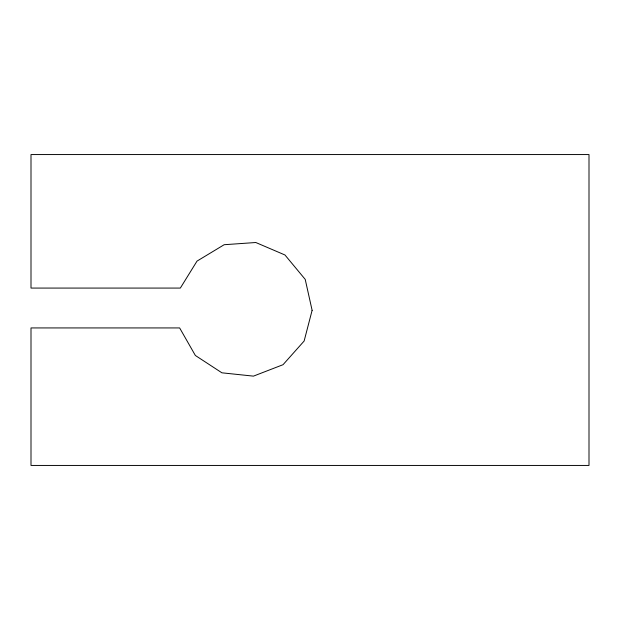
<?xml version="1.0" encoding="UTF-8"?>
<svg xmlns="http://www.w3.org/2000/svg" width="620" height="620" viewBox="0 0 620 620"><rect width="100%" height="100%" fill="white"/><g stroke="black" fill="none" stroke-linecap="round" stroke-linejoin="round"><path stroke-width="0.93" d="M312.116 310.333L304.133 341.031L283.03 364.7L253.448 376.131L221.913 372.814L195.362 355.477L179.637 327.933L31 327.933L31 465.442L589 465.442L589 154.558L31 154.558L31 288.075L180.343 288.075L197.02 261.105L224.169 244.714L255.804 242.513L284.96 254.983L305.218 279.387L312.116 310.333"/></g></svg>
